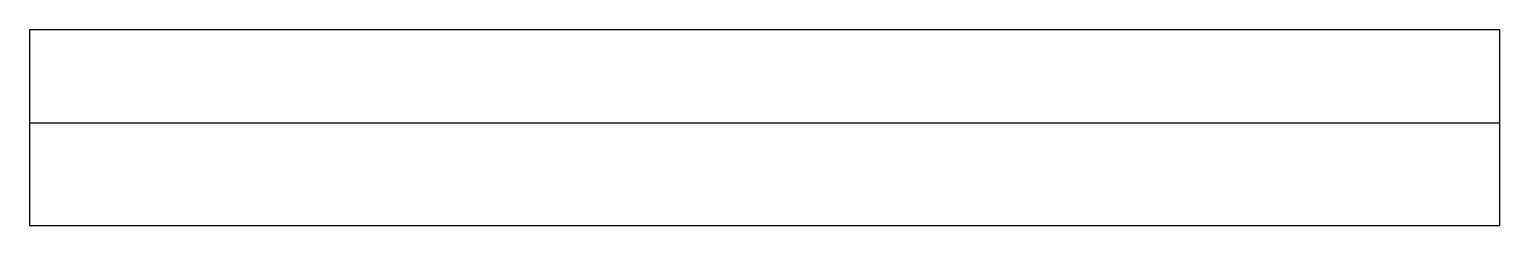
# Model space of a CAD drawing. Header units: millimetres. Extents: x 0 to 1800, y 0 to 240.
import ezdxf

# ---------------------------------------------------------------- set-up
doc = ezdxf.new("R2010")
doc.units = ezdxf.units.MM
doc.layers.add('Furniture_家具立面', color=255, linetype='Continuous')

# ---------------------------------------------------------------- blocks, each defined once
blk = doc.blocks.new('三线（封端头）')
at = {"color": 4}
for p, q in [((0, 240), (1800, 240)), ((0, 240), (0, 0)), ((1800, 240), (1800, 0)), ((1800, 125.1), (0, 125.1)), ((0, 0), (1800, 0))]:
    blk.add_line(p, q, dxfattribs=at)

msp = doc.modelspace()

# ---------------------------------------------------------------- block references
at = {"layer": 'Furniture_家具立面'}
msp.add_blockref('三线（封端头）', (0, 0), dxfattribs=at)

doc.saveas('drawing.dxf')
